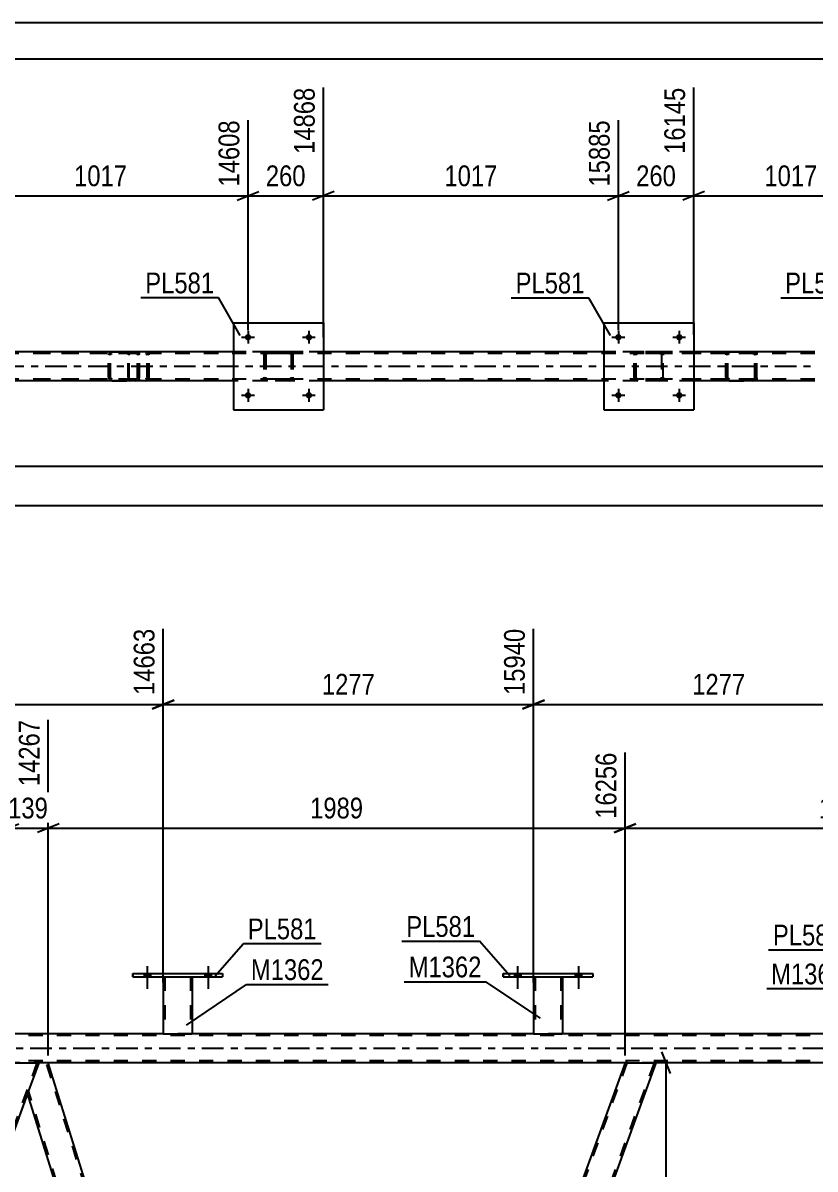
# Model space of a CAD drawing. Header units: millimetres. Extents: x 0 to 841, y 0 to 594.
# Drawn here: x 645.3 to 754.5, y 436 to 594 of the extents above; entities that cross this region are included whole.
import ezdxf

# ---------------------------------------------------------------- set-up
doc = ezdxf.new("R2010")
doc.units = ezdxf.units.MM
doc.linetypes.add('DXK_LINE_DOT2', pattern=[3.9198, 1.9599, -1.9599])
doc.linetypes.add('DXK_LINE_DOT3', pattern=[5.9187, 2.979, -0.9799, 0.9799, -0.9799])
doc.styles.add('Arial Narrow', font='ARIALN.TTF', dxfattribs={"height": 0.2})

# ---------------------------------------------------------------- blocks, each defined once
blk = doc.blocks.new('Unknown-247646094-1133')
at = {"color": 5, "linetype": 'Continuous'}
for p, q in [((841, 594), (0, 594)), ((836, 589), (5, 589))]:
    blk.add_line(p, q, dxfattribs=at)
blk = doc.blocks.new('Part-247646094-4155 - 4145')
at = {"color": 7, "linetype": 'DXK_LINE_DOT2'}
for p, q in [((754.47, 548.42), (91.99, 548.42)), ((754.47, 548.66), (112.43, 548.66)), ((686.71, 548.66), (674.31, 548.66)), ((737.79, 548.66), (725.39, 548.66)), ((754.47, 544.9), (91.99, 544.9)), ((686.71, 544.66), (674.31, 544.66)), ((737.79, 544.66), (725.39, 544.66))]:
    blk.add_line(p, q, dxfattribs=at)
at = {"color": 2, "linetype": 'Continuous'}
for p, q in [((674.31, 548.66), (635.63, 548.66)), ((725.39, 548.66), (686.71, 548.66)), ((754.47, 548.66), (737.79, 548.66)), ((674.31, 544.66), (635.63, 544.66)), ((725.39, 544.66), (686.71, 544.66)), ((754.47, 544.66), (737.79, 544.66))]:
    blk.add_line(p, q, dxfattribs=at)
at = {"color": 7, "linetype": 'DXK_LINE_DOT3'}
blk.add_line((91.99, 546.66), (754.47, 546.66), dxfattribs=at)
blk = doc.blocks.new('Part-247646094-4212 - 4145')
at = {"color": 7, "linetype": 'DXK_LINE_DOT2'}
for p, q in [((745.96, 548.66), (730.98, 548.66)), ((745.96, 548.42), (730.98, 548.42)), ((742.25, 548.35), (742.22, 548.18)), ((742.26, 548.36), (742.25, 548.35)), ((742.49, 548.27), (742.55, 548.35)), ((742.73, 548.66), (742.53, 548.62)), ((742.55, 548.35), (742.63, 548.4)), ((742.63, 548.4), (742.73, 548.42)), ((742.73, 548.66), (745.96, 548.66)), ((746.16, 548.62), (745.96, 548.66)), ((745.96, 548.42), (746.06, 548.4)), ((746.06, 548.4), (746.14, 548.35)), ((746.14, 548.35), (746.2, 548.27)), ((746.44, 548.35), (746.44, 548.36)), ((746.47, 548.18), (746.44, 548.35)), ((742.22, 545.14), (742.22, 548.18)), ((742.47, 548.18), (742.49, 548.27)), ((742.47, 545.14), (742.47, 548.18)), ((746.2, 548.27), (746.22, 548.18)), ((746.22, 545.14), (746.22, 548.18)), ((746.47, 545.14), (746.47, 548.18)), ((745.96, 544.9), (730.98, 544.9)), ((745.96, 544.66), (730.98, 544.66)), ((742.22, 545.14), (742.26, 544.96)), ((742.49, 545.05), (742.47, 545.14)), ((742.55, 544.97), (742.49, 545.05)), ((742.53, 544.7), (742.73, 544.66)), ((742.63, 544.92), (742.55, 544.97)), ((742.73, 544.9), (742.63, 544.92)), ((742.73, 544.66), (745.96, 544.66)), ((746.06, 544.92), (745.96, 544.9)), ((745.96, 544.66), (746.16, 544.7)), ((746.14, 544.97), (746.06, 544.92)), ((746.2, 545.05), (746.14, 544.97)), ((746.22, 545.14), (746.2, 545.05)), ((746.44, 544.96), (746.47, 545.14))]:
    blk.add_line(p, q, dxfattribs=at)
for centre, start, end in [((742.71, 548.16), 110.7584, 155.6801), ((745.98, 548.16), 24.32, 69.2417), ((742.71, 545.16), 204.32, 249.2417), ((745.98, 545.16), 290.7584, 335.6801)]:
    blk.add_arc(centre, 0.496, start, end, dxfattribs=at)
blk = doc.blocks.new('Part-247646094-7561 - 4145')
at = {"color": 7, "linetype": 'DXK_LINE_DOT2'}
for p, q in [((678.51, 548.18), (678.55, 548.36)), ((678.55, 548.36), (678.51, 548.18)), ((678.77, 548.27), (678.82, 548.35)), ((678.81, 548.62), (678.99, 548.66)), ((678.99, 548.66), (678.81, 548.62)), ((678.82, 548.35), (678.9, 548.4)), ((678.9, 548.4), (678.99, 548.42)), ((682.03, 548.66), (678.99, 548.66)), ((682.03, 548.42), (678.99, 548.42)), ((682.03, 548.66), (682.22, 548.62)), ((682.22, 548.62), (682.03, 548.66)), ((682.03, 548.42), (682.13, 548.4)), ((682.13, 548.4), (682.2, 548.35)), ((682.2, 548.35), (682.26, 548.27)), ((682.48, 548.36), (682.51, 548.18)), ((682.51, 548.18), (682.48, 548.36)), ((678.51, 548.18), (678.51, 545.14)), ((678.75, 548.18), (678.77, 548.27)), ((678.75, 548.18), (678.75, 545.14)), ((682.26, 548.27), (682.27, 548.18)), ((682.27, 548.18), (682.27, 545.14)), ((682.51, 548.18), (682.51, 545.14)), ((678.55, 544.96), (678.51, 545.14)), ((678.51, 545.14), (678.55, 544.96)), ((678.77, 545.05), (678.75, 545.14)), ((678.82, 544.97), (678.77, 545.05)), ((678.99, 544.66), (678.81, 544.7)), ((678.81, 544.7), (678.99, 544.66)), ((678.9, 544.92), (678.82, 544.97)), ((678.99, 544.9), (678.9, 544.92)), ((682.03, 544.9), (678.99, 544.9)), ((682.03, 544.66), (678.99, 544.66)), ((682.13, 544.92), (682.03, 544.9)), ((682.22, 544.7), (682.03, 544.66)), ((682.03, 544.66), (682.22, 544.7)), ((682.2, 544.97), (682.13, 544.92)), ((682.26, 545.05), (682.2, 544.97)), ((682.27, 545.14), (682.26, 545.05)), ((682.51, 545.14), (682.48, 544.96)), ((682.48, 544.96), (682.51, 545.14))]:
    blk.add_line(p, q, dxfattribs=at)
at = {"color": 7, "linetype": 'DXK_LINE_DOT3'}
blk.add_line((680.51, 546.66), (680.51, 546.66), dxfattribs=at)
at = {"color": 7, "linetype": 'DXK_LINE_DOT2'}
for centre, start, end in [((678.99, 548.18), 112.5, 157.5), ((678.99, 548.18), 112.5, 157.5), ((682.03, 548.18), 22.5, 67.5), ((682.03, 548.18), 22.5, 67.5), ((678.99, 545.14), 202.5, 247.5), ((678.99, 545.14), 202.5, 247.5), ((682.03, 545.14), 292.5, 337.5), ((682.03, 545.14), 292.5, 337.5)]:
    blk.add_arc(centre, 0.48, start, end, dxfattribs=at)
blk = doc.blocks.new('Part-247646094-4191 - 4145')
at = {"color": 7, "linetype": 'DXK_LINE_DOT2'}
for p, q in [((659.81, 548.36), (659.79, 548.18)), ((659.87, 548.52), (659.81, 548.36)), ((659.96, 548.62), (659.87, 548.52)), ((659.94, 548.27), (659.97, 548.35)), ((660.06, 548.66), (659.96, 548.62)), ((659.97, 548.35), (660.01, 548.4)), ((660.01, 548.4), (660.06, 548.42)), ((662.16, 548.66), (660.06, 548.66)), ((672.22, 548.66), (660.06, 548.66)), ((672.22, 548.42), (660.06, 548.42)), ((661.34, 548.42), (661.34, 548.66)), ((662.35, 548.62), (662.16, 548.66)), ((662.16, 548.42), (662.25, 548.4)), ((662.25, 548.4), (662.33, 548.35)), ((662.33, 548.35), (662.39, 548.27)), ((662.62, 548.35), (662.62, 548.36)), ((662.66, 548.18), (662.62, 548.35)), ((659.79, 545.14), (659.79, 548.18)), ((659.93, 548.18), (659.94, 548.27)), ((659.93, 545.14), (659.93, 548.18)), ((662.39, 548.27), (662.41, 548.18)), ((662.41, 545.14), (662.41, 548.18)), ((662.66, 545.14), (662.66, 548.18)), ((659.79, 545.14), (659.81, 544.96)), ((659.81, 544.96), (659.87, 544.8)), ((659.87, 544.8), (659.96, 544.7)), ((659.94, 545.05), (659.93, 545.14)), ((659.97, 544.97), (659.94, 545.05)), ((659.96, 544.7), (660.06, 544.66)), ((660.01, 544.92), (659.97, 544.97)), ((660.06, 544.9), (660.01, 544.92)), ((672.22, 544.9), (660.06, 544.9)), ((672.22, 544.66), (660.06, 544.66)), ((661.34, 544.66), (661.34, 544.9)), ((662.25, 544.92), (662.16, 544.9)), ((662.16, 544.66), (662.35, 544.7)), ((662.33, 544.97), (662.25, 544.92)), ((662.39, 545.05), (662.33, 544.97)), ((662.41, 545.14), (662.39, 545.05)), ((662.62, 544.96), (662.66, 545.14))]:
    blk.add_line(p, q, dxfattribs=at)
for centre, start, end in [((662.17, 548.17), 23.8495, 68.8059), ((662.17, 545.16), 291.1941, 336.1506)]:
    blk.add_arc(centre, 0.492, start, end, dxfattribs=at)
blk = doc.blocks.new('Part-247646094-4205 - 4145')
at = {"color": 7, "linetype": 'DXK_LINE_DOT2'}
for p, q in [((660.83, 548.66), (645.84, 548.66)), ((660.83, 548.42), (645.84, 548.42)), ((657.12, 548.35), (657.08, 548.18)), ((657.12, 548.36), (657.12, 548.35)), ((657.36, 548.27), (657.41, 548.35)), ((657.59, 548.66), (657.4, 548.62)), ((657.41, 548.35), (657.5, 548.4)), ((657.5, 548.4), (657.59, 548.42)), ((657.59, 548.66), (660.83, 548.66)), ((661.03, 548.62), (660.83, 548.66)), ((660.83, 548.42), (660.93, 548.4)), ((660.93, 548.4), (661.01, 548.35)), ((661.01, 548.35), (661.07, 548.27)), ((661.3, 548.35), (661.3, 548.36)), ((661.34, 548.18), (661.3, 548.35)), ((657.08, 545.14), (657.08, 548.18)), ((657.34, 548.18), (657.36, 548.27)), ((657.34, 545.14), (657.34, 548.18)), ((661.07, 548.27), (661.09, 548.18)), ((661.09, 545.14), (661.09, 548.18)), ((661.34, 545.14), (661.34, 548.18)), ((660.83, 544.9), (645.84, 544.9)), ((660.83, 544.66), (645.84, 544.66)), ((657.08, 545.14), (657.12, 544.96)), ((657.36, 545.05), (657.34, 545.14)), ((657.41, 544.97), (657.36, 545.05)), ((657.4, 544.7), (657.59, 544.66)), ((657.5, 544.92), (657.41, 544.97)), ((657.59, 544.9), (657.5, 544.92)), ((657.59, 544.66), (660.83, 544.66)), ((660.93, 544.92), (660.83, 544.9)), ((660.83, 544.66), (661.03, 544.7)), ((661.01, 544.97), (660.93, 544.92)), ((661.07, 545.05), (661.01, 544.97)), ((661.09, 545.14), (661.07, 545.05)), ((661.3, 544.96), (661.34, 545.14))]:
    blk.add_line(p, q, dxfattribs=at)
for centre, start, end in [((657.58, 548.16), 110.7584, 155.6801), ((660.85, 548.16), 24.32, 69.2417), ((657.58, 545.16), 204.32, 249.2417), ((660.85, 545.16), 290.7584, 335.6801)]:
    blk.add_arc(centre, 0.496, start, end, dxfattribs=at)
blk = doc.blocks.new('Part-247646094-7562 - 4145')
at = {"color": 2, "linetype": 'Continuous'}
for p, q in [((674.31, 552.66), (674.31, 540.66)), ((674.31, 552.66), (686.71, 552.66)), ((686.71, 552.66), (686.71, 540.66)), ((674.31, 540.66), (686.71, 540.66))]:
    blk.add_line(p, q, dxfattribs=at)
blk = doc.blocks.new('Part-247646094-7563 - 4145')
at = {"color": 7, "linetype": 'DXK_LINE_DOT2'}
for p, q in [((729.59, 548.18), (729.63, 548.36)), ((729.63, 548.36), (729.59, 548.18)), ((729.85, 548.27), (729.9, 548.35)), ((729.89, 548.62), (730.07, 548.66)), ((730.07, 548.66), (729.89, 548.62)), ((729.9, 548.35), (729.98, 548.4)), ((729.98, 548.4), (730.07, 548.42)), ((733.11, 548.66), (730.07, 548.66)), ((733.11, 548.42), (730.07, 548.42)), ((733.11, 548.66), (733.3, 548.62)), ((733.3, 548.62), (733.11, 548.66)), ((733.11, 548.42), (733.21, 548.4)), ((733.21, 548.4), (733.28, 548.35)), ((733.28, 548.35), (733.34, 548.27)), ((733.56, 548.36), (733.59, 548.18)), ((733.59, 548.18), (733.56, 548.36)), ((729.59, 545.14), (729.59, 548.18)), ((729.83, 548.18), (729.85, 548.27)), ((729.83, 545.14), (729.83, 548.18)), ((733.34, 548.27), (733.35, 548.18)), ((733.35, 548.18), (733.35, 545.14)), ((733.59, 545.14), (733.59, 548.18)), ((729.63, 544.96), (729.59, 545.14)), ((729.59, 545.14), (729.63, 544.96)), ((729.85, 545.05), (729.83, 545.14)), ((729.9, 544.97), (729.85, 545.05)), ((730.07, 544.66), (729.89, 544.7)), ((729.89, 544.7), (730.07, 544.66)), ((729.98, 544.92), (729.9, 544.97)), ((730.07, 544.9), (729.98, 544.92)), ((733.11, 544.9), (730.07, 544.9)), ((733.11, 544.66), (730.07, 544.66)), ((733.21, 544.92), (733.11, 544.9)), ((733.3, 544.7), (733.11, 544.66)), ((733.11, 544.66), (733.3, 544.7)), ((733.28, 544.97), (733.21, 544.92)), ((733.34, 545.05), (733.28, 544.97)), ((733.35, 545.14), (733.34, 545.05)), ((733.59, 545.14), (733.56, 544.96)), ((733.56, 544.96), (733.59, 545.14))]:
    blk.add_line(p, q, dxfattribs=at)
at = {"color": 7, "linetype": 'DXK_LINE_DOT3'}
blk.add_line((731.59, 546.66), (731.59, 546.66), dxfattribs=at)
at = {"color": 7, "linetype": 'DXK_LINE_DOT2'}
for centre, start, end in [((730.07, 548.18), 112.5, 157.5), ((730.07, 548.18), 112.5, 157.5), ((733.11, 548.18), 22.5, 67.5), ((733.11, 548.18), 22.5, 67.5), ((730.07, 545.14), 202.5, 247.5), ((730.07, 545.14), 202.5, 247.5), ((733.11, 545.14), 292.5, 337.5), ((733.11, 545.14), 292.5, 337.5)]:
    blk.add_arc(centre, 0.48, start, end, dxfattribs=at)
blk = doc.blocks.new('Part-247646094-7564 - 4145')
at = {"color": 2, "linetype": 'Continuous'}
for p, q in [((725.39, 552.66), (725.39, 540.66)), ((725.39, 552.66), (737.79, 552.66)), ((737.79, 552.66), (737.79, 540.66)), ((725.39, 540.66), (737.79, 540.66))]:
    blk.add_line(p, q, dxfattribs=at)
blk = doc.blocks.new('Bolt-247646094-7590 - 4145')
at = {"linetype": 'Continuous'}
for points in [[(676.75, 542.66, -1), (675.87, 542.66, -1)], [(685.15, 542.66, -1), (684.27, 542.66, -1)]]:
    blk.add_hatch(color=1, dxfattribs=at).paths.add_polyline_path(points)
at = {"color": 1, "linetype": 'Continuous'}
for p, q in [((675.43, 542.66), (677.19, 542.66)), ((676.31, 543.54), (676.31, 541.78)), ((683.83, 542.66), (685.59, 542.66)), ((684.71, 543.54), (684.71, 541.78))]:
    blk.add_line(p, q, dxfattribs=at)
blk = doc.blocks.new('Bolt-247646094-7591 - 4145')
at = {"linetype": 'Continuous'}
for points in [[(676.75, 550.66, -1), (675.87, 550.66, -1)], [(685.15, 550.66, -1), (684.27, 550.66, -1)]]:
    blk.add_hatch(color=1, dxfattribs=at).paths.add_polyline_path(points)
at = {"color": 1, "linetype": 'Continuous'}
for p, q in [((676.31, 551.54), (676.31, 549.78)), ((684.71, 551.54), (684.71, 549.78)), ((675.43, 550.66), (677.19, 550.66)), ((683.83, 550.66), (685.59, 550.66))]:
    blk.add_line(p, q, dxfattribs=at)
blk = doc.blocks.new('Bolt-247646094-7592 - 4145')
at = {"linetype": 'Continuous'}
for points in [[(727.83, 542.66, -1), (726.95, 542.66, -1)], [(736.23, 542.66, -1), (735.35, 542.66, -1)]]:
    blk.add_hatch(color=1, dxfattribs=at).paths.add_polyline_path(points)
at = {"color": 1, "linetype": 'Continuous'}
for p, q in [((726.51, 542.66), (728.27, 542.66)), ((727.39, 543.54), (727.39, 541.78)), ((734.91, 542.66), (736.67, 542.66)), ((735.79, 543.54), (735.79, 541.78))]:
    blk.add_line(p, q, dxfattribs=at)
blk = doc.blocks.new('Bolt-247646094-7593 - 4145')
at = {"linetype": 'Continuous'}
for points in [[(727.83, 550.66, -1), (726.95, 550.66, -1)], [(736.23, 550.66, -1), (735.35, 550.66, -1)]]:
    blk.add_hatch(color=1, dxfattribs=at).paths.add_polyline_path(points)
at = {"color": 1, "linetype": 'Continuous'}
for p, q in [((727.39, 551.54), (727.39, 549.78)), ((735.79, 551.54), (735.79, 549.78)), ((726.51, 550.66), (728.27, 550.66)), ((734.91, 550.66), (736.67, 550.66))]:
    blk.add_line(p, q, dxfattribs=at)
blk = doc.blocks.new('Part-247646094-7925 - 2836')
at = {"color": 2, "linetype": 'Continuous'}
for p, q in [((660.41, 462.48), (660.41, 462.96)), ((660.41, 462.96), (660.41, 462.96)), ((660.41, 462.96), (672.81, 462.96)), ((660.41, 462.48), (660.41, 462.48)), ((660.41, 462.48), (672.81, 462.48)), ((672.81, 462.96), (672.81, 462.48))]:
    blk.add_line(p, q, dxfattribs=at)
at = {"color": 7, "linetype": 'DXK_LINE_DOT2'}
for p, q in [((660.41, 462.96), (660.41, 462.48)), ((660.41, 462.96), (660.41, 462.96)), ((660.41, 462.48), (660.41, 462.48)), ((672.81, 462.96), (672.81, 462.48))]:
    blk.add_line(p, q, dxfattribs=at)
blk = doc.blocks.new('Part-247646094-2904 - 2836')
at = {"color": 2, "linetype": 'Continuous'}
for p, q in [((647.44, 450.64), (645.89, 446.39)), ((648.76, 450.64), (647.44, 450.64)), ((685.46, 332.89), (648.76, 450.64)), ((682.35, 329.42), (645.89, 446.39)), ((684.2, 329.42), (685.46, 332.89))]:
    blk.add_line(p, q, dxfattribs=at)
at = {"color": 7, "linetype": 'DXK_LINE_DOT2'}
for p, q in [((685.33, 332.52), (648.51, 450.64)), ((682.6, 329.42), (646.03, 446.76)), ((685.32, 332.49), (685.29, 332.43)), ((684.2, 329.42), (682.35, 329.42))]:
    blk.add_line(p, q, dxfattribs=at)
blk = doc.blocks.new('Part-247646094-2899 - 2836')
at = {"color": 7, "linetype": 'DXK_LINE_DOT2'}
for p, q in [((728.57, 450.64), (684.45, 329.42)), ((732.32, 450.64), (688.2, 329.42)), ((685.46, 332.89), (684.2, 329.42)), ((688.45, 329.42), (684.2, 329.42))]:
    blk.add_line(p, q, dxfattribs=at)
at = {"color": 2, "linetype": 'Continuous'}
for p, q in [((728.32, 450.64), (685.46, 332.89)), ((732.58, 450.64), (688.45, 329.42)), ((728.32, 450.64), (732.06, 450.64)), ((732.06, 450.64), (732.58, 450.64))]:
    blk.add_line(p, q, dxfattribs=at)
blk = doc.blocks.new('Part-247646094-2909 - 2836')
at = {"color": 7, "linetype": 'DXK_LINE_DOT2'}
for p, q in [((643.44, 450.64), (599.32, 329.42)), ((647.19, 450.64), (603.07, 329.42)), ((647.44, 450.64), (645.89, 446.39)), ((600.82, 334.25), (599.06, 329.42)), ((605.08, 334.25), (603.32, 329.42)), ((603.32, 329.42), (599.06, 329.42))]:
    blk.add_line(p, q, dxfattribs=at)
at = {"color": 2, "linetype": 'Continuous'}
for p, q in [((643.18, 450.64), (600.82, 334.25)), ((643.18, 450.64), (646.93, 450.64)), ((646.93, 450.64), (647.44, 450.64)), ((645.89, 446.39), (605.08, 334.25))]:
    blk.add_line(p, q, dxfattribs=at)
blk = doc.blocks.new('Part-247646094-2993 - 2836')
at = {"color": 7, "linetype": 'DXK_LINE_DOT2'}
for p, q in [((789.11, 454.4), (78.09, 454.4)), ((668.61, 454.64), (664.61, 454.64)), ((719.69, 454.64), (715.69, 454.64)), ((789.11, 450.88), (78.09, 450.88)), ((648.76, 450.64), (643.18, 450.64)), ((732.58, 450.64), (728.32, 450.64))]:
    blk.add_line(p, q, dxfattribs=at)
at = {"color": 2, "linetype": 'Continuous'}
for p, q in [((664.61, 454.64), (617.53, 454.64)), ((715.69, 454.64), (668.61, 454.64)), ((766.78, 454.64), (719.69, 454.64)), ((728.32, 450.64), (648.76, 450.64)), ((789.11, 450.64), (732.58, 450.64))]:
    blk.add_line(p, q, dxfattribs=at)
at = {"color": 7, "linetype": 'DXK_LINE_DOT3'}
blk.add_line((78.09, 452.64), (789.11, 452.64), dxfattribs=at)
blk = doc.blocks.new('Bolt-247646094-7954 - 2836')
at = {"linetype": 'Continuous'}
for points in [[(661.97, 462.48), (662.85, 462.48), (662.85, 462.96), (661.97, 462.96)], [(670.37, 462.48), (671.25, 462.48), (671.25, 462.96), (670.37, 462.96)]]:
    blk.add_hatch(color=1, dxfattribs=at).paths.add_polyline_path(points)
at = {"color": 1, "linetype": 'Continuous'}
for p, q in [((662.41, 463.96), (662.41, 460.84)), ((670.81, 463.96), (670.81, 460.84)), ((661.97, 462.96), (661.97, 462.48)), ((662.85, 462.96), (662.85, 462.48)), ((670.37, 462.96), (670.37, 462.48)), ((671.25, 462.96), (671.25, 462.48))]:
    blk.add_line(p, q, dxfattribs=at)
blk = doc.blocks.new('Bolt-247646094-7953 - 2836')
at = {"linetype": 'Continuous'}
for points in [[(661.97, 462.48), (662.85, 462.48), (662.85, 462.96), (661.97, 462.96)], [(670.37, 462.48), (671.25, 462.48), (671.25, 462.96), (670.37, 462.96)]]:
    blk.add_hatch(color=1, dxfattribs=at).paths.add_polyline_path(points)
at = {"color": 1, "linetype": 'Continuous'}
for p, q in [((662.41, 463.96), (662.41, 460.84)), ((670.81, 463.96), (670.81, 460.84)), ((661.97, 462.96), (661.97, 462.48)), ((662.85, 462.96), (662.85, 462.48)), ((670.37, 462.96), (670.37, 462.48)), ((671.25, 462.96), (671.25, 462.48))]:
    blk.add_line(p, q, dxfattribs=at)
blk = doc.blocks.new('Part-247646094-7924 - 2836')
at = {"color": 7, "linetype": 'DXK_LINE_DOT2'}
for p, q in [((664.61, 462.49), (668.61, 462.49)), ((664.61, 462.48), (664.61, 462.49)), ((664.61, 462.49), (664.61, 462.48)), ((664.85, 462.49), (664.85, 454.64)), ((668.37, 462.49), (668.37, 454.64)), ((668.61, 462.49), (668.61, 462.48)), ((668.61, 462.48), (668.61, 462.49)), ((668.36, 454.64), (668.37, 454.64))]:
    blk.add_line(p, q, dxfattribs=at)
at = {"color": 2, "linetype": 'Continuous'}
for p, q in [((664.61, 462.48), (664.61, 454.64)), ((668.61, 462.48), (668.61, 454.64)), ((664.61, 454.64), (668.58, 454.64)), ((668.61, 454.64), (668.58, 454.64))]:
    blk.add_line(p, q, dxfattribs=at)
blk = doc.blocks.new('Part-247646094-7927 - 2836')
at = {"color": 2, "linetype": 'Continuous'}
for p, q in [((711.49, 462.48), (711.49, 462.96)), ((711.49, 462.96), (711.49, 462.96)), ((711.49, 462.96), (723.89, 462.96)), ((711.49, 462.48), (711.49, 462.48)), ((711.49, 462.48), (723.89, 462.48)), ((723.89, 462.96), (723.89, 462.48))]:
    blk.add_line(p, q, dxfattribs=at)
at = {"color": 7, "linetype": 'DXK_LINE_DOT2'}
for p, q in [((711.49, 462.96), (711.49, 462.48)), ((711.49, 462.96), (711.49, 462.96)), ((711.49, 462.48), (711.49, 462.48)), ((723.89, 462.96), (723.89, 462.48))]:
    blk.add_line(p, q, dxfattribs=at)
blk = doc.blocks.new('Part-247646094-7926 - 2836')
at = {"color": 7, "linetype": 'DXK_LINE_DOT2'}
for p, q in [((715.69, 462.49), (719.69, 462.49)), ((715.69, 462.48), (715.69, 462.49)), ((715.69, 462.49), (715.69, 462.48)), ((715.93, 462.49), (715.93, 454.64)), ((719.45, 462.49), (719.45, 454.64)), ((719.69, 462.49), (719.69, 462.48)), ((719.69, 462.48), (719.69, 462.49)), ((719.44, 454.64), (719.45, 454.64))]:
    blk.add_line(p, q, dxfattribs=at)
at = {"color": 2, "linetype": 'Continuous'}
for p, q in [((715.69, 462.48), (715.69, 454.64)), ((719.69, 462.48), (719.69, 454.64)), ((715.69, 454.64), (719.66, 454.64)), ((719.69, 454.64), (719.66, 454.64))]:
    blk.add_line(p, q, dxfattribs=at)
blk = doc.blocks.new('Bolt-247646094-7955 - 2836')
at = {"linetype": 'Continuous'}
for points in [[(713.05, 462.48), (713.93, 462.48), (713.93, 462.96), (713.05, 462.96)], [(721.45, 462.48), (722.33, 462.48), (722.33, 462.96), (721.45, 462.96)]]:
    blk.add_hatch(color=1, dxfattribs=at).paths.add_polyline_path(points)
at = {"color": 1, "linetype": 'Continuous'}
for p, q in [((713.49, 463.96), (713.49, 460.84)), ((721.89, 463.96), (721.89, 460.84)), ((713.05, 462.96), (713.05, 462.48)), ((713.93, 462.96), (713.93, 462.48)), ((721.45, 462.96), (721.45, 462.48)), ((722.33, 462.96), (722.33, 462.48))]:
    blk.add_line(p, q, dxfattribs=at)
blk = doc.blocks.new('Bolt-247646094-7956 - 2836')
at = {"linetype": 'Continuous'}
for points in [[(713.05, 462.48), (713.93, 462.48), (713.93, 462.96), (713.05, 462.96)], [(721.45, 462.48), (722.33, 462.48), (722.33, 462.96), (721.45, 462.96)]]:
    blk.add_hatch(color=1, dxfattribs=at).paths.add_polyline_path(points)
at = {"color": 1, "linetype": 'Continuous'}
for p, q in [((713.49, 463.96), (713.49, 460.84)), ((721.89, 463.96), (721.89, 460.84)), ((713.05, 462.96), (713.05, 462.48)), ((713.93, 462.96), (713.93, 462.48)), ((721.45, 462.96), (721.45, 462.48)), ((722.33, 462.96), (722.33, 462.48))]:
    blk.add_line(p, q, dxfattribs=at)
blk = doc.blocks.new('StraightDimension-247646094-4300 - 4145')
at = {"color": 7, "linetype": 'Continuous'}
blk.add_line((91.99, 532.88), (789.11, 532.88), dxfattribs=at)
blk = doc.blocks.new('StraightDimension-247646094-9382 - 4145')
at = {"color": 7, "linetype": 'Continuous'}
blk.add_line((91.35, 527.48), (789.75, 527.48), dxfattribs=at)
blk = doc.blocks.new('StraightDimension-247646094-17386 - 4145')
at = {"color": 7, "linetype": 'Continuous'}
for p, q in [((737.79, 551.01), (737.79, 585.08)), ((764.57, 551.66), (764.57, 580.58)), ((739.29, 570.74), (736.29, 569.54)), ((763.07, 569.54), (766.07, 570.74)), ((737.79, 570.14), (764.57, 570.14))]:
    blk.add_line(p, q, dxfattribs=at)
at = {"color": 0, "linetype": 'Continuous'}
blk.add_wipeout([(763.97, 581.18), (759.77, 581.18), (759.77, 570.84), (763.97, 570.84)], dxfattribs=at)
at = {"color": 0}
blk.add_wipeout([(755.44, 570.89), (755.44, 575.09), (746.93, 575.09), (746.93, 570.89)], dxfattribs=at)
at = {"color": 3, "linetype": 'Continuous', "style": 'Arial Narrow'}
blk.add_text('17162', height=2.863, rotation=90.0002, dxfattribs=at).set_placement((763.37, 571.44))
at = {"color": 3, "style": 'Arial Narrow'}
blk.add_text('1017', height=2.863, dxfattribs=at).set_placement((747.53, 571.49))
blk = doc.blocks.new('StraightDimension-247646094-17387 - 4145')
at = {"color": 7, "linetype": 'Continuous'}
for p, q in [((737.79, 551.01), (737.79, 585.08)), ((727.39, 551.66), (727.39, 580.58)), ((725.89, 569.54), (728.89, 570.74)), ((739.29, 570.74), (736.29, 569.54)), ((727.39, 570.14), (737.79, 570.14))]:
    blk.add_line(p, q, dxfattribs=at)
at = {"color": 0}
blk.add_wipeout([(735.94, 570.89), (735.94, 575.09), (729.25, 575.09), (729.25, 570.89)], dxfattribs=at)
at = {"color": 3, "style": 'Arial Narrow'}
blk.add_text('260', height=2.863, dxfattribs=at).set_placement((729.85, 571.49))
at = {"color": 0, "linetype": 'Continuous'}
blk.add_wipeout([(737.19, 585.68), (732.99, 585.68), (732.99, 575.34), (737.19, 575.34)], dxfattribs=at)
at = {"color": 3, "linetype": 'Continuous', "style": 'Arial Narrow'}
blk.add_text('16145', height=2.863, rotation=90.0002, dxfattribs=at).set_placement((736.59, 575.94))
blk = doc.blocks.new('StraightDimension-247646094-17388 - 4145')
at = {"color": 7, "linetype": 'Continuous'}
for p, q in [((686.71, 550.68), (686.71, 585.08)), ((727.39, 551.66), (727.39, 580.58)), ((688.21, 570.74), (685.21, 569.54)), ((725.89, 569.54), (728.89, 570.74)), ((686.71, 570.14), (727.39, 570.14))]:
    blk.add_line(p, q, dxfattribs=at)
at = {"color": 0, "linetype": 'Continuous'}
blk.add_wipeout([(726.79, 581.18), (722.59, 581.18), (722.59, 570.84), (726.79, 570.84)], dxfattribs=at)
at = {"color": 0}
blk.add_wipeout([(711.31, 570.89), (711.31, 575.09), (702.8, 575.09), (702.8, 570.89)], dxfattribs=at)
at = {"color": 3, "linetype": 'Continuous', "style": 'Arial Narrow'}
blk.add_text('15885', height=2.863, rotation=90.0002, dxfattribs=at).set_placement((726.19, 571.44))
at = {"color": 3, "style": 'Arial Narrow'}
blk.add_text('1017', height=2.863, dxfattribs=at).set_placement((703.4, 571.49))
blk = doc.blocks.new('StraightDimension-247646094-17389 - 4145')
at = {"color": 7, "linetype": 'Continuous'}
for p, q in [((686.71, 550.68), (686.71, 585.08)), ((676.31, 551.66), (676.31, 580.58)), ((674.81, 569.54), (677.81, 570.74)), ((688.21, 570.74), (685.21, 569.54)), ((676.31, 570.14), (686.71, 570.14))]:
    blk.add_line(p, q, dxfattribs=at)
at = {"color": 0}
blk.add_wipeout([(684.86, 570.89), (684.86, 575.09), (678.17, 575.09), (678.17, 570.89)], dxfattribs=at)
at = {"color": 3, "style": 'Arial Narrow'}
blk.add_text('260', height=2.863, dxfattribs=at).set_placement((678.77, 571.49))
at = {"color": 0, "linetype": 'Continuous'}
blk.add_wipeout([(686.11, 585.68), (681.91, 585.68), (681.91, 575.34), (686.11, 575.34)], dxfattribs=at)
at = {"color": 3, "linetype": 'Continuous', "style": 'Arial Narrow'}
blk.add_text('14868', height=2.863, rotation=90.0002, dxfattribs=at).set_placement((685.51, 575.94))
blk = doc.blocks.new('StraightDimension-247646094-17390 - 4145')
at = {"color": 7, "linetype": 'Continuous'}
for p, q in [((635.63, 549.66), (635.63, 585.08)), ((676.31, 551.66), (676.31, 580.58)), ((637.13, 570.74), (634.13, 569.54)), ((674.81, 569.54), (677.81, 570.74)), ((635.63, 570.14), (676.31, 570.14))]:
    blk.add_line(p, q, dxfattribs=at)
at = {"color": 0, "linetype": 'Continuous'}
blk.add_wipeout([(675.71, 581.18), (671.51, 581.18), (671.51, 570.84), (675.71, 570.84)], dxfattribs=at)
at = {"color": 0}
blk.add_wipeout([(660.23, 570.89), (660.23, 575.09), (651.72, 575.09), (651.72, 570.89)], dxfattribs=at)
at = {"color": 3, "linetype": 'Continuous', "style": 'Arial Narrow'}
blk.add_text('14608', height=2.863, rotation=90.0002, dxfattribs=at).set_placement((675.11, 571.44))
at = {"color": 3, "style": 'Arial Narrow'}
blk.add_text('1017', height=2.863, dxfattribs=at).set_placement((652.32, 571.49))
blk = doc.blocks.new('StraightDimension-247646094-3168 - 2836')
at = {"color": 7, "linetype": 'Continuous'}
for p, q in [((734.57, 449.14), (733.37, 452.14)), ((745.9, 450.64), (731.12, 450.64)), ((733.97, 329.42), (733.97, 450.64)), ((733.37, 330.92), (734.57, 327.92)), ((735.5, 329.42), (731.12, 329.42))]:
    blk.add_line(p, q, dxfattribs=at)
at = {"color": 0}
blk.add_wipeout([(733.22, 394.29), (729.02, 394.29), (729.02, 385.78), (733.22, 385.78)], dxfattribs=at)
at = {"color": 3, "style": 'Arial Narrow'}
blk.add_text('3031', height=2.863, rotation=90.0002, dxfattribs=at).set_placement((732.62, 386.38))
blk = doc.blocks.new('StraightDimension-247646094-19997 - 2836')
at = {"color": 7, "linetype": 'Continuous'}
for p, q in [((664.61, 461.72), (664.61, 510.48)), ((715.69, 461.72), (715.69, 510.48)), ((666.11, 500.64), (663.11, 499.44)), ((664.61, 500.04), (715.69, 500.04)), ((714.19, 499.44), (717.19, 500.64))]:
    blk.add_line(p, q, dxfattribs=at)
at = {"color": 0, "linetype": 'Continuous'}
blk.add_wipeout([(715.09, 511.08), (710.89, 511.08), (710.89, 500.74), (715.09, 500.74)], dxfattribs=at)
at = {"color": 0}
blk.add_wipeout([(694.41, 500.79), (694.41, 504.99), (685.9, 504.99), (685.9, 500.79)], dxfattribs=at)
at = {"color": 3, "linetype": 'Continuous', "style": 'Arial Narrow'}
blk.add_text('15940', height=2.863, rotation=90.0002, dxfattribs=at).set_placement((714.49, 501.34))
at = {"color": 3, "style": 'Arial Narrow'}
blk.add_text('1277', height=2.863, dxfattribs=at).set_placement((686.5, 501.39))
blk = doc.blocks.new('StraightDimension-247646094-3146 - 2836')
at = {"color": 7, "linetype": 'Continuous'}
for p, q in [((807.53, 451.14), (806.33, 454.14)), ((790.26, 452.64), (809.33, 452.64)), ((806.93, 326.78), (806.93, 452.64)), ((806.33, 328.28), (807.53, 325.28)), ((748.84, 326.78), (809.33, 326.78))]:
    blk.add_line(p, q, dxfattribs=at)
at = {"color": 0}
blk.add_wipeout([(806.18, 393.97), (801.98, 393.97), (801.98, 385.46), (806.18, 385.46)], dxfattribs=at)
at = {"color": 3, "style": 'Arial Narrow'}
blk.add_text('3147', height=2.863, rotation=90.0002, dxfattribs=at).set_placement((805.58, 386.06))
blk = doc.blocks.new('StraightDimension-247646094-3198 - 2836')
at = {"color": 7, "linetype": 'Continuous'}
for p, q in [((788.62, 449.64), (788.62, 381.93)), ((747.2, 330.42), (747.2, 387.18)), ((748.7, 384.93), (745.7, 383.73)), ((747.2, 384.33), (788.62, 384.33)), ((787.12, 383.73), (790.12, 384.93))]:
    blk.add_line(p, q, dxfattribs=at)
at = {"color": 0}
blk.add_wipeout([(772.17, 385.08), (772.17, 389.28), (763.65, 389.28), (763.65, 385.08)], dxfattribs=at)
at = {"color": 3, "style": 'Arial Narrow'}
blk.add_text('1035', height=2.863, dxfattribs=at).set_placement((764.25, 385.68))
blk = doc.blocks.new('StraightDimension-247646094-19996 - 2836')
at = {"color": 7, "linetype": 'Continuous'}
for p, q in [((715.69, 461.72), (715.69, 510.48)), ((766.77, 461.72), (766.77, 510.48)), ((717.19, 500.64), (714.19, 499.44)), ((715.69, 500.04), (766.77, 500.04)), ((765.27, 499.44), (768.27, 500.64))]:
    blk.add_line(p, q, dxfattribs=at)
at = {"color": 0, "linetype": 'Continuous'}
blk.add_wipeout([(766.17, 511.08), (761.97, 511.08), (761.97, 500.74), (766.17, 500.74)], dxfattribs=at)
at = {"color": 0}
blk.add_wipeout([(745.49, 500.79), (745.49, 504.99), (736.98, 504.99), (736.98, 500.79)], dxfattribs=at)
at = {"color": 3, "linetype": 'Continuous', "style": 'Arial Narrow'}
blk.add_text('17217', height=2.863, rotation=90.0002, dxfattribs=at).set_placement((765.57, 501.34))
at = {"color": 3, "style": 'Arial Narrow'}
blk.add_text('1277', height=2.863, dxfattribs=at).set_placement((737.58, 501.39))
blk = doc.blocks.new('StraightDimension-247646094-19998 - 2836')
at = {"color": 7, "linetype": 'Continuous'}
for p, q in [((613.53, 461.72), (613.53, 510.48)), ((664.61, 461.72), (664.61, 510.48)), ((615.03, 500.64), (612.03, 499.44)), ((613.53, 500.04), (664.61, 500.04)), ((663.11, 499.44), (666.11, 500.64))]:
    blk.add_line(p, q, dxfattribs=at)
at = {"color": 0, "linetype": 'Continuous'}
blk.add_wipeout([(664.01, 511.08), (659.81, 511.08), (659.81, 500.74), (664.01, 500.74)], dxfattribs=at)
at = {"color": 0}
blk.add_wipeout([(643.33, 500.79), (643.33, 504.99), (634.82, 504.99), (634.82, 500.79)], dxfattribs=at)
at = {"color": 3, "linetype": 'Continuous', "style": 'Arial Narrow'}
blk.add_text('14663', height=2.863, rotation=90.0002, dxfattribs=at).set_placement((663.41, 501.34))
at = {"color": 3, "style": 'Arial Narrow'}
blk.add_text('1277', height=2.863, dxfattribs=at).set_placement((635.42, 501.39))
blk = doc.blocks.new('StraightDimension-247646094-22487 - 2836')
at = {"color": 7, "linetype": 'Continuous'}
for p, q in [((728.32, 451.64), (728.32, 493.41)), ((789.11, 455.64), (789.11, 493.41)), ((729.82, 483.57), (726.82, 482.37)), ((787.61, 482.37), (790.61, 483.57)), ((728.32, 482.97), (789.11, 482.97))]:
    blk.add_line(p, q, dxfattribs=at)
at = {"color": 0, "linetype": 'Continuous'}
blk.add_wipeout([(788.51, 494.01), (784.31, 494.01), (784.31, 483.67), (788.51, 483.67)], dxfattribs=at)
at = {"color": 0}
blk.add_wipeout([(762.97, 483.72), (762.97, 487.92), (754.46, 487.92), (754.46, 483.72)], dxfattribs=at)
at = {"color": 3, "linetype": 'Continuous', "style": 'Arial Narrow'}
blk.add_text('17775', height=2.863, rotation=90.0002, dxfattribs=at).set_placement((787.91, 484.27))
at = {"color": 3, "style": 'Arial Narrow'}
blk.add_text('1520', height=2.863, dxfattribs=at).set_placement((755.06, 484.32))
blk = doc.blocks.new('StraightDimension-247646094-22488 - 2836')
at = {"color": 7, "linetype": 'Continuous'}
for p, q in [((648.76, 451.64), (648.76, 497.91)), ((728.32, 451.64), (728.32, 493.41)), ((650.26, 483.57), (647.26, 482.37)), ((726.82, 482.37), (729.82, 483.57)), ((648.76, 482.97), (728.32, 482.97))]:
    blk.add_line(p, q, dxfattribs=at)
at = {"color": 0, "linetype": 'Continuous'}
blk.add_wipeout([(727.72, 494.01), (723.52, 494.01), (723.52, 483.67), (727.72, 483.67)], dxfattribs=at)
at = {"color": 0}
blk.add_wipeout([(692.8, 483.72), (692.8, 487.92), (684.28, 487.92), (684.28, 483.72)], dxfattribs=at)
at = {"color": 3, "linetype": 'Continuous', "style": 'Arial Narrow'}
blk.add_text('16256', height=2.863, rotation=90.0002, dxfattribs=at).set_placement((727.12, 484.27))
at = {"color": 3, "style": 'Arial Narrow'}
blk.add_text('1989', height=2.863, dxfattribs=at).set_placement((684.88, 484.32))
blk = doc.blocks.new('StraightDimension-247646094-22489 - 2836')
at = {"color": 7, "linetype": 'Continuous'}
for p, q in [((648.76, 451.64), (648.76, 497.91)), ((643.18, 451.64), (643.18, 493.41)), ((641.68, 482.37), (644.68, 483.57)), ((650.26, 483.57), (647.26, 482.37)), ((643.18, 482.97), (648.76, 482.97))]:
    blk.add_line(p, q, dxfattribs=at)
at = {"color": 0}
blk.add_wipeout([(649.31, 483.72), (649.31, 487.92), (642.63, 487.92), (642.63, 483.72)], dxfattribs=at)
at = {"color": 3, "style": 'Arial Narrow'}
blk.add_text('139', height=2.863, dxfattribs=at).set_placement((643.23, 484.32))
at = {"color": 0, "linetype": 'Continuous'}
blk.add_wipeout([(648.16, 498.51), (643.96, 498.51), (643.96, 488.17), (648.16, 488.17)], dxfattribs=at)
at = {"color": 3, "linetype": 'Continuous', "style": 'Arial Narrow'}
blk.add_text('14267', height=2.863, rotation=90.0002, dxfattribs=at).set_placement((647.56, 488.77))
blk = doc.blocks.new('Mark-247646094-18114 - 4145')
at = {"color": 0}
blk.add_wipeout([(759.9, 556.71), (759.9, 559.71), (750.4, 559.71), (750.4, 556.71)], dxfattribs=at)
blk.add_wipeout([(759.9, 556.71), (759.9, 559.71), (750.4, 559.71), (750.4, 556.71)], dxfattribs=at)
at = {"color": 30, "linetype": 'Continuous'}
for p in [(749.8, 556.11), (763.5, 550.92)]:
    blk.add_line(p, (760.5, 556.11), dxfattribs=at)
at = {"color": 3, "style": 'Arial Narrow'}
blk.add_text('PL581', height=2.863, dxfattribs=at).set_placement((750.4, 556.71))
blk = doc.blocks.new('Mark-247646094-18108 - 4145')
at = {"color": 0}
blk.add_wipeout([(671.64, 556.72), (671.64, 559.72), (662.14, 559.72), (662.14, 556.72)], dxfattribs=at)
blk.add_wipeout([(671.64, 556.72), (671.64, 559.72), (662.14, 559.72), (662.14, 556.72)], dxfattribs=at)
at = {"color": 30, "linetype": 'Continuous'}
for p in [(661.54, 556.12), (675.24, 550.92)]:
    blk.add_line(p, (672.24, 556.12), dxfattribs=at)
at = {"color": 3, "style": 'Arial Narrow'}
blk.add_text('PL581', height=2.863, dxfattribs=at).set_placement((662.14, 556.72))
blk = doc.blocks.new('Mark-247646094-18111 - 4145')
at = {"color": 0}
blk.add_wipeout([(722.72, 556.71), (722.72, 559.71), (713.22, 559.71), (713.22, 556.71)], dxfattribs=at)
blk.add_wipeout([(722.72, 556.71), (722.72, 559.71), (713.22, 559.71), (713.22, 556.71)], dxfattribs=at)
at = {"color": 30, "linetype": 'Continuous'}
for p in [(712.62, 556.11), (726.32, 550.92)]:
    blk.add_line(p, (723.32, 556.11), dxfattribs=at)
at = {"color": 3, "style": 'Arial Narrow'}
blk.add_text('PL581', height=2.863, dxfattribs=at).set_placement((713.22, 556.71))
blk = doc.blocks.new('Mark-247646094-18252 - 2836')
at = {"color": 0}
blk.add_wipeout([(686.76, 462.04), (686.76, 465.04), (676.71, 465.04), (676.71, 462.04)], dxfattribs=at)
blk.add_wipeout([(686.76, 462.04), (686.76, 465.04), (676.71, 465.04), (676.71, 462.04)], dxfattribs=at)
at = {"color": 30, "linetype": 'Continuous'}
for p, q in [((667.83, 455.83), (676.11, 461.44)), ((676.11, 461.44), (687.36, 461.44))]:
    blk.add_line(p, q, dxfattribs=at)
at = {"color": 3, "style": 'Arial Narrow'}
blk.add_text('M1362', height=2.863, dxfattribs=at).set_placement((676.71, 462.04))
blk = doc.blocks.new('Mark-247646094-18255 - 2836')
at = {"color": 0}
blk.add_wipeout([(685.79, 467.66), (685.79, 470.66), (676.28, 470.66), (676.28, 467.66)], dxfattribs=at)
blk.add_wipeout([(685.79, 467.66), (685.79, 470.66), (676.28, 470.66), (676.28, 467.66)], dxfattribs=at)
at = {"color": 30, "linetype": 'Continuous'}
for p, q in [((671.78, 462.63), (675.68, 467.06)), ((675.68, 467.06), (686.39, 467.06))]:
    blk.add_line(p, q, dxfattribs=at)
at = {"color": 3, "style": 'Arial Narrow'}
blk.add_text('PL581', height=2.863, dxfattribs=at).set_placement((676.28, 467.66))
blk = doc.blocks.new('Mark-247646094-18258 - 2836')
at = {"color": 0}
blk.add_wipeout([(708.53, 462.41), (708.53, 465.41), (698.47, 465.41), (698.47, 462.41)], dxfattribs=at)
blk.add_wipeout([(708.53, 462.41), (708.53, 465.41), (698.47, 465.41), (698.47, 462.41)], dxfattribs=at)
at = {"color": 30, "linetype": 'Continuous'}
for p in [(697.87, 461.81), (716.66, 456.79)]:
    blk.add_line(p, (709.13, 461.81), dxfattribs=at)
at = {"color": 3, "style": 'Arial Narrow'}
blk.add_text('M1362', height=2.863, dxfattribs=at).set_placement((698.47, 462.41))
blk = doc.blocks.new('Mark-247646094-18261 - 2836')
at = {"color": 0}
blk.add_wipeout([(707.64, 467.99), (707.64, 470.99), (698.14, 470.99), (698.14, 467.99)], dxfattribs=at)
blk.add_wipeout([(707.64, 467.99), (707.64, 470.99), (698.14, 470.99), (698.14, 467.99)], dxfattribs=at)
at = {"color": 30, "linetype": 'Continuous'}
for p in [(697.54, 467.39), (712.41, 462.61)]:
    blk.add_line(p, (708.24, 467.39), dxfattribs=at)
at = {"color": 3, "style": 'Arial Narrow'}
blk.add_text('PL581', height=2.863, dxfattribs=at).set_placement((698.14, 467.99))
blk = doc.blocks.new('Mark-247646094-18264 - 2836')
at = {"color": 0}
blk.add_wipeout([(758.52, 461.45), (758.52, 464.45), (748.46, 464.45), (748.46, 461.45)], dxfattribs=at)
blk.add_wipeout([(758.52, 461.45), (758.52, 464.45), (748.46, 464.45), (748.46, 461.45)], dxfattribs=at)
at = {"color": 30, "linetype": 'Continuous'}
for p in [(747.86, 460.85), (768.04, 456.03)]:
    blk.add_line(p, (759.12, 460.85), dxfattribs=at)
at = {"color": 3, "style": 'Arial Narrow'}
blk.add_text('M1362', height=2.863, dxfattribs=at).set_placement((748.46, 461.45))
blk = doc.blocks.new('Mark-247646094-18267 - 2836')
at = {"color": 0}
blk.add_wipeout([(758.21, 466.81), (758.21, 469.81), (748.71, 469.81), (748.71, 466.81)], dxfattribs=at)
blk.add_wipeout([(758.21, 466.81), (758.21, 469.81), (748.71, 469.81), (748.71, 466.81)], dxfattribs=at)
at = {"color": 30, "linetype": 'Continuous'}
for p in [(748.11, 466.21), (763.43, 462.74)]:
    blk.add_line(p, (758.81, 466.21), dxfattribs=at)
at = {"color": 3, "style": 'Arial Narrow'}
blk.add_text('PL581', height=2.863, dxfattribs=at).set_placement((748.71, 466.81))

msp = doc.modelspace()

# ---------------------------------------------------------------- block references
for name in ['Unknown-247646094-1133', 'Part-247646094-7562 - 4145', 'Bolt-247646094-7591 - 4145', 'Part-247646094-7564 - 4145', 'Bolt-247646094-7593 - 4145', 'Part-247646094-4155 - 4145', 'Part-247646094-4205 - 4145', 'Part-247646094-4191 - 4145', 'Part-247646094-7561 - 4145', 'Part-247646094-7563 - 4145', 'Part-247646094-4212 - 4145', 'Bolt-247646094-7590 - 4145', 'Bolt-247646094-7592 - 4145', 'Bolt-247646094-7954 - 2836', 'Bolt-247646094-7953 - 2836', 'Bolt-247646094-7955 - 2836', 'Bolt-247646094-7956 - 2836', 'Part-247646094-7925 - 2836', 'Part-247646094-7924 - 2836', 'Part-247646094-7927 - 2836', 'Part-247646094-7926 - 2836', 'Part-247646094-2993 - 2836', 'Part-247646094-2909 - 2836', 'Part-247646094-2904 - 2836', 'Part-247646094-2899 - 2836']:
    msp.add_blockref(name, (0, 0))

# ---------------------------------------------------------------- next in the draw order: block references
for name in ['StraightDimension-247646094-17386 - 4145', 'StraightDimension-247646094-4300 - 4145', 'StraightDimension-247646094-19997 - 2836', 'StraightDimension-247646094-3146 - 2836', 'StraightDimension-247646094-3168 - 2836']:
    msp.add_blockref(name, (0, 0))

# ---------------------------------------------------------------- next in the draw order: block references
for name in ['StraightDimension-247646094-17387 - 4145', 'Mark-247646094-18114 - 4145', 'StraightDimension-247646094-9382 - 4145', 'StraightDimension-247646094-19998 - 2836', 'StraightDimension-247646094-19996 - 2836', 'StraightDimension-247646094-3198 - 2836']:
    msp.add_blockref(name, (0, 0))

# ---------------------------------------------------------------- next in the draw order: block references
for name in ['StraightDimension-247646094-17388 - 4145', 'StraightDimension-247646094-22487 - 2836']:
    msp.add_blockref(name, (0, 0))

# ---------------------------------------------------------------- next in the draw order: block references
for name in ['StraightDimension-247646094-17389 - 4145', 'Mark-247646094-18111 - 4145', 'StraightDimension-247646094-22488 - 2836', 'Mark-247646094-18264 - 2836']:
    msp.add_blockref(name, (0, 0))

# ---------------------------------------------------------------- next in the draw order: block references
for name in ['StraightDimension-247646094-17390 - 4145', 'StraightDimension-247646094-22489 - 2836', 'Mark-247646094-18267 - 2836', 'Mark-247646094-18252 - 2836', 'Mark-247646094-18258 - 2836']:
    msp.add_blockref(name, (0, 0))

# ---------------------------------------------------------------- next in the draw order: block references
for name in ['Mark-247646094-18108 - 4145', 'Mark-247646094-18261 - 2836', 'Mark-247646094-18255 - 2836']:
    msp.add_blockref(name, (0, 0))

doc.saveas('drawing.dxf')
